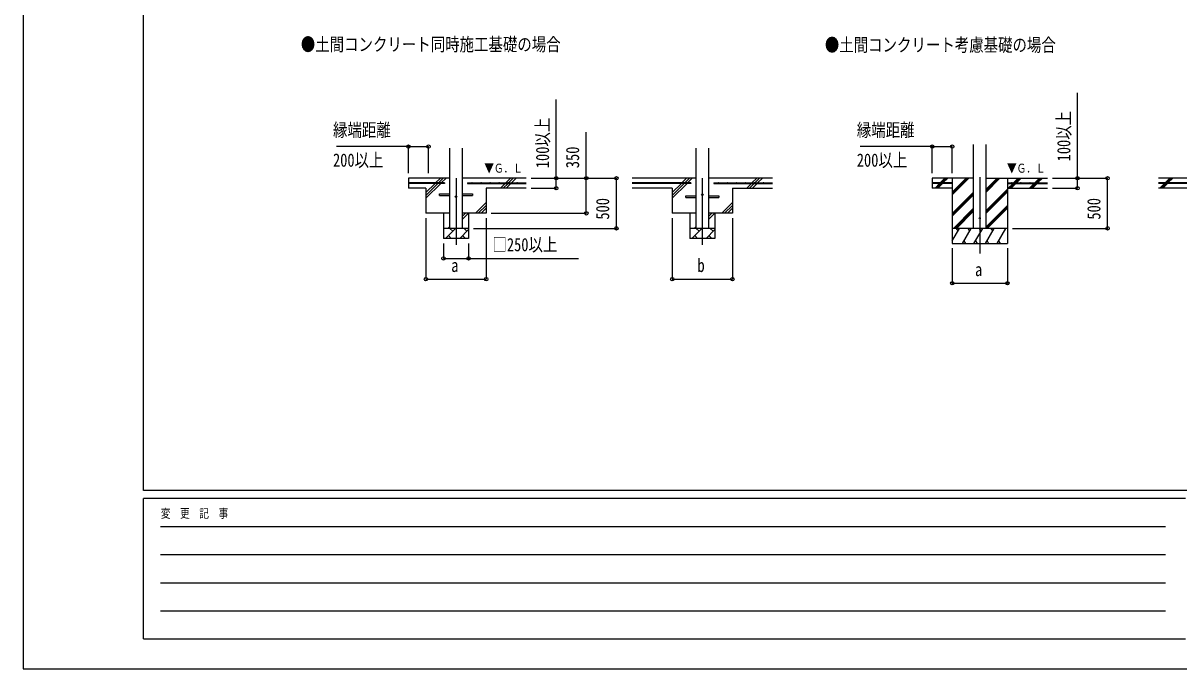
# Model space of a CAD drawing. Units: millimetres, scale not verified. Extents: x -16820 to 16820, y -11880 to 11880.
# Drawn here: x -16820 to -5287, y -11880 to -5438 of the extents above; entities that cross this region are included whole.
import ezdxf
from ezdxf.enums import TextEntityAlignment as Align

# ---------------------------------------------------------------- set-up
doc = ezdxf.new("R2010")
doc.units = ezdxf.units.MM
doc.header["$LTSCALE"] = 50
for name, color, linetype in [('0-2_USER1', 3, 'Continuous'), ('0-4_YKK_12', 2, 'Continuous'), ('0-5_YKK_13', 4, 'Continuous'), ('0-6_YKK_A1', 4, 'Continuous'), ('0-7_YKK_D', 6, 'Continuous'), ('0-8_YKK_ZWAK', 7, 'Continuous')]:
    doc.layers.add(name, color=color, linetype=linetype)
doc.styles.add('ＭＳ ゴシック', font='')
doc.styles.get('ＭＳ ゴシック').set_extended_font_data('MS Gothic')

msp = doc.modelspace()

# ---------------------------------------------------------------- linework, layer by layer
at = {"layer": '0-4_YKK_12'}
for p, q in [((-12499.92, -6985), (-12499.92, -7650.95)), ((-10042.53, -6985), (-10042.53, -7650.95)), ((-7273.01, -6975.79), (-7273.01, -7735))]:
    msp.add_line(p, q, dxfattribs=at)
at = {"layer": '0-5_YKK_13'}
for p, q in [((-12664.92, -7142), (-12562.42, -7142)), ((-12664.92, -7158), (-12664.92, -7142)), ((-12437.42, -7142), (-12334.92, -7142)), ((-12334.92, -7142), (-12334.92, -7158)), ((-12664.92, -7158), (-12562.42, -7158)), ((-12437.42, -7158), (-12334.92, -7158)), ((-10207.53, -7162), (-10105.03, -7162)), ((-10207.53, -7178), (-10207.53, -7162)), ((-10207.53, -7178), (-10105.03, -7178)), ((-9980.03, -7162), (-9877.53, -7162)), ((-9980.03, -7178), (-9877.53, -7178)), ((-9877.53, -7162), (-9877.53, -7178))]:
    msp.add_line(p, q, dxfattribs=at)
for centre, radius in [((-10042.53, -7150), 8), ((-12499.92, -7170), 8), ((-7273.01, -7385), 5)]:
    msp.add_circle(centre, radius, dxfattribs=at)
at = {"layer": '0-6_YKK_A1'}
for p, q in [((-12562.42, -7485), (-12562.42, -6685)), ((-12437.42, -6685), (-12437.42, -7485)), ((-10105.03, -7485), (-10105.03, -6685)), ((-9980.03, -6685), (-9980.03, -7485)), ((-7335.51, -7485), (-7335.51, -6649.65)), ((-7210.51, -7485), (-7210.51, -6649.65)), ((-12562.42, -6985), (-12974.92, -6985)), ((-12974.92, -6985), (-12974.92, -7085)), ((-12614.92, -7032.5), (-12974.92, -7032.5)), ((-12703.99, -7032.5), (-12656.49, -6985)), ((-12675.71, -7032.5), (-12628.21, -6985)), ((-12647.42, -7032.5), (-12599.92, -6985)), ((-12614.92, -7032.5), (-12614.92, -7037.5)), ((-11799.92, -6985), (-12437.42, -6985)), ((-12384.92, -7032.5), (-11799.92, -7032.5)), ((-12384.92, -7032.5), (-12384.92, -7037.5)), ((-12003.99, -7032.5), (-11956.49, -6985)), ((-11975.71, -7032.5), (-11928.21, -6985)), ((-11947.42, -7032.5), (-11899.92, -6985)), ((-10105.03, -6985), (-10742.53, -6985)), ((-10157.53, -7032.5), (-10742.53, -7032.5)), ((-10246.6, -7032.5), (-10199.1, -6985)), ((-10218.32, -7032.5), (-10170.82, -6985)), ((-10190.03, -7032.5), (-10142.53, -6985)), ((-10157.53, -7032.5), (-10157.53, -7037.5)), ((-9342.53, -6985), (-9980.03, -6985)), ((-9927.53, -7032.5), (-9342.53, -7032.5)), ((-9927.53, -7032.5), (-9927.53, -7037.5)), ((-9546.6, -7032.5), (-9499.1, -6985)), ((-9518.32, -7032.5), (-9470.82, -6985)), ((-9490.03, -7032.5), (-9442.53, -6985)), ((-7548.01, -7032.5), (-7748.01, -7032.5)), ((-7669.04, -7032.5), (-7621.54, -6985)), ((-7654.9, -7032.5), (-7607.4, -6985)), ((-7640.76, -7032.5), (-7593.26, -6985)), ((-7548.01, -6985), (-7548.01, -7635)), ((-7548.01, -7151.88), (-7381.13, -6985)), ((-7548.01, -7137.74), (-7395.27, -6985)), ((-7548.01, -7123.6), (-7409.41, -6985)), ((-7548.01, -7032.5), (-7548.01, -7037.5)), ((-7210.51, -7122.75), (-7072.76, -6985)), ((-7210.51, -7108.61), (-7086.9, -6985)), ((-7210.51, -7094.46), (-7101.04, -6985)), ((-7210.51, -6985), (-6598.01, -6985)), ((-6998.01, -6985), (-6998.01, -7635)), ((-6998.01, -7032.5), (-6598.01, -7032.5)), ((-6998.01, -7032.5), (-6998.01, -7037.5)), ((-6936.41, -7032.5), (-6888.91, -6985)), ((-6922.27, -7032.5), (-6874.77, -6985)), ((-6908.13, -7032.5), (-6860.63, -6985)), ((-6724.28, -7032.5), (-6676.78, -6985)), ((-6710.14, -7032.5), (-6662.64, -6985)), ((-6695.99, -7032.5), (-6648.49, -6985)), ((-4878.12, -6985), (-5490.62, -6985)), ((-5090.62, -7032.5), (-5490.62, -7032.5)), ((-5423.79, -7032.5), (-5376.29, -6985)), ((-5409.64, -7032.5), (-5407.98, -7030.83)), ((-5404.79, -7027.64), (-5362.14, -6985)), ((-5395.5, -7032.5), (-5348, -6985)), ((-12614.92, -7037.5), (-12974.92, -7037.5)), ((-12799.92, -7085), (-12974.92, -7085)), ((-12799.92, -7185), (-12652.42, -7037.5)), ((-12799.92, -7128.43), (-12708.99, -7037.5)), ((-12799.92, -7156.72), (-12680.71, -7037.5)), ((-12799.92, -7085), (-12799.92, -7335)), ((-12384.92, -7037.5), (-11799.92, -7037.5)), ((-11799.92, -7085), (-12199.92, -7085)), ((-12199.92, -7085), (-12199.92, -7335)), ((-12056.49, -7085), (-12008.99, -7037.5)), ((-12028.21, -7085), (-11980.71, -7037.5)), ((-11999.92, -7085), (-11952.42, -7037.5)), ((-10157.53, -7037.5), (-10742.53, -7037.5)), ((-10342.53, -7085), (-10742.53, -7085)), ((-10342.53, -7185), (-10195.03, -7037.5)), ((-10342.53, -7128.43), (-10251.6, -7037.5)), ((-10342.53, -7156.72), (-10223.32, -7037.5)), ((-10342.53, -7085), (-10342.53, -7335)), ((-9927.53, -7037.5), (-9342.53, -7037.5)), ((-9742.53, -7085), (-9742.53, -7335)), ((-9742.53, -7085), (-9342.53, -7085)), ((-9599.1, -7085), (-9551.6, -7037.5)), ((-9570.82, -7085), (-9523.32, -7037.5)), ((-9542.53, -7085), (-9495.03, -7037.5)), ((-7548.01, -7037.5), (-7748.01, -7037.5)), ((-7548.01, -7085), (-7748.01, -7085)), ((-7720.14, -7083.6), (-7674.04, -7037.5)), ((-7707.4, -7085), (-7659.9, -7037.5)), ((-7693.26, -7085), (-7645.76, -7037.5)), ((-7548.01, -7335.73), (-7335.51, -7123.23)), ((-7548.01, -7349.87), (-7335.51, -7137.37)), ((-7210.51, -7306.59), (-6998.01, -7094.1)), ((-7210.51, -7320.74), (-6998.01, -7108.24)), ((-7210.51, -7334.88), (-6998.01, -7122.38)), ((-6998.01, -7037.5), (-6598.01, -7037.5)), ((-6998.01, -7085), (-6598.01, -7085)), ((-6988.91, -7085), (-6941.41, -7037.5)), ((-6974.77, -7085), (-6927.27, -7037.5)), ((-6960.63, -7085), (-6913.13, -7037.5)), ((-6776.78, -7085), (-6729.28, -7037.5)), ((-6762.64, -7085), (-6715.14, -7037.5)), ((-6748.49, -7085), (-6700.99, -7037.5)), ((-5090.62, -7037.5), (-5490.62, -7037.5)), ((-5090.62, -7085), (-5490.62, -7085)), ((-5476.29, -7085), (-5428.79, -7037.5)), ((-5462.14, -7085), (-5414.64, -7037.5)), ((-5448, -7085), (-5400.5, -7037.5)), ((-12306.49, -7335), (-12199.92, -7228.43)), ((-12278.21, -7335), (-12199.92, -7256.72)), ((-9849.1, -7335), (-9742.53, -7228.43)), ((-9820.82, -7335), (-9742.53, -7256.72)), ((-7548.01, -7364.01), (-7335.51, -7151.51)), ((-7210.51, -7468.72), (-6998.01, -7256.23)), ((-12562.42, -7335), (-12799.92, -7335)), ((-12624.92, -7335), (-12624.92, -7585)), ((-12437.42, -7396.67), (-12375.75, -7335)), ((-12437.42, -7368.38), (-12404.04, -7335)), ((-12199.92, -7335), (-12437.42, -7335)), ((-12374.92, -7335), (-12374.92, -7585)), ((-12249.92, -7335), (-12199.92, -7285)), ((-10105.03, -7335), (-10342.53, -7335)), ((-10167.53, -7335), (-10167.53, -7585)), ((-9980.03, -7396.67), (-9918.36, -7335)), ((-9980.03, -7368.38), (-9946.65, -7335)), ((-9742.53, -7335), (-9980.03, -7335)), ((-9917.53, -7335), (-9917.53, -7585)), ((-9792.53, -7335), (-9742.53, -7285)), ((-7535.15, -7485), (-7335.51, -7285.36)), ((-7521.01, -7485), (-7335.51, -7299.5)), ((-7506.86, -7485), (-7335.51, -7313.64)), ((-7210.51, -7482.87), (-6998.01, -7270.37)), ((-7198.5, -7485), (-6998.01, -7284.51)), ((-12374.92, -7485), (-12624.92, -7485)), ((-12604.18, -7585), (-12504.18, -7485)), ((-12582.32, -7485), (-12562.42, -7465.1)), ((-12532.74, -7513.55), (-12561.29, -7485)), ((-12391.32, -7513.55), (-12419.87, -7485)), ((-9917.53, -7485), (-10167.53, -7485)), ((-10146.8, -7585), (-10046.8, -7485)), ((-10124.93, -7485), (-10105.03, -7465.1)), ((-10075.35, -7513.55), (-10103.9, -7485)), ((-9933.93, -7513.55), (-9962.48, -7485)), ((-6998.01, -7485), (-7548.01, -7485)), ((-7548.01, -7610.45), (-7475.58, -7485)), ((-7490.58, -7510.98), (-7505.58, -7485)), ((-7446.71, -7635), (-7360.11, -7485)), ((-7375.11, -7510.98), (-7390.11, -7485)), ((-7331.24, -7635), (-7244.64, -7485)), ((-7259.64, -7510.98), (-7274.64, -7485)), ((-7215.77, -7635), (-7129.17, -7485)), ((-7144.17, -7510.98), (-7159.17, -7485)), ((-7100.3, -7635), (-7013.7, -7485)), ((-7043.7, -7485), (-7043.7, -7485)), ((-12374.92, -7585), (-12624.92, -7585)), ((-12575.63, -7556.45), (-12547.08, -7585)), ((-12462.76, -7585), (-12374.92, -7497.16)), ((-12434.21, -7556.45), (-12405.66, -7585)), ((-9917.53, -7585), (-10167.53, -7585)), ((-10118.24, -7556.45), (-10089.69, -7585)), ((-10005.37, -7585), (-9917.53, -7497.16)), ((-9976.82, -7556.45), (-9948.27, -7585)), ((-7431.71, -7609.02), (-7416.71, -7635)), ((-7316.24, -7609.02), (-7301.24, -7635)), ((-7200.77, -7609.02), (-7185.77, -7635)), ((-7085.3, -7609.02), (-7070.3, -7635)), ((-7548.01, -7635), (-6998.01, -7635))]:
    msp.add_line(p, q, dxfattribs=at)
msp.add_lwpolyline([(-7335.51, -6985), (-7748.01, -6985), (-7748.01, -7085)], dxfattribs=at)
for centre in [(-12929.92, -7030), (-12839.92, -7030), (-12749.92, -7030), (-12659.92, -7030), (-12339.92, -7030), (-12249.92, -7030), (-12159.92, -7030), (-12069.92, -7030), (-11979.92, -7030), (-11889.92, -7030), (-10652.53, -7030), (-10562.53, -7030), (-10472.53, -7030), (-10382.53, -7030), (-10292.53, -7030), (-10202.53, -7030), (-9882.53, -7030), (-9792.53, -7030), (-9702.53, -7030), (-9612.53, -7030), (-9522.53, -7030), (-9432.53, -7030), (-7683.01, -7030), (-7593.01, -7030), (-6953.01, -7030), (-6863.01, -7030), (-6773.01, -7030), (-6683.01, -7030), (-5405.62, -7030), (-5315.62, -7030)]:
    msp.add_circle(centre, 2.5, dxfattribs=at)
at = {"layer": '0-7_YKK_D'}
for p, q in [((-12974.92, -6669.74), (-13692.73, -6669.74)), ((-12974.92, -6935), (-12974.92, -6668.74)), ((-12974.92, -6669.74), (-12774.92, -6669.74)), ((-12774.92, -6935), (-12774.92, -6668.74)), ((-7748.01, -6669.74), (-8465.81, -6669.74)), ((-7748.01, -6935), (-7748.01, -6668.74)), ((-7748.01, -6669.74), (-7548.01, -6669.74)), ((-7548.01, -6935), (-7548.01, -6668.74)), ((-11749.92, -6985), (-11498.92, -6985)), ((-11749.92, -6985), (-10898.92, -6985)), ((-11749.92, -6985), (-11198.92, -6985)), ((-10899.92, -7485), (-10899.92, -6985)), ((-6548.01, -6985), (-5997.01, -6985)), ((-6548.01, -6985), (-6297.01, -6985)), ((-5998.01, -7485), (-5998.01, -6985)), ((-11749.92, -7085), (-11498.92, -7085)), ((-6548.01, -7085), (-6297.01, -7085)), ((-12149.92, -7335), (-11198.92, -7335)), ((-12799.92, -7385), (-12799.92, -7992.96)), ((-12324.92, -7485), (-10898.92, -7485)), ((-12198.92, -7385), (-12198.92, -7992.96)), ((-10342.53, -7385), (-10342.53, -7992.96)), ((-9742.53, -7385), (-9742.53, -7992.96)), ((-6948.01, -7485), (-5997.01, -7485)), ((-12624.92, -7635), (-12624.92, -7786)), ((-12374.92, -7635), (-12374.92, -7786)), ((-7548.01, -7683.25), (-7548.01, -8034.25)), ((-6998.01, -7683.25), (-6998.01, -8034.25)), ((-12799.92, -7991.96), (-12198.92, -7991.96)), ((-10342.53, -7991.96), (-9742.53, -7991.96)), ((-7548.01, -8033.25), (-6998.01, -8033.25))]:
    msp.add_line(p, q, dxfattribs=at)
for points in [[(-11499.92, -7085), (-11499.92, -6985), (-11499.92, -6200.2)], [(-6298.01, -7085), (-6298.01, -6985), (-6298.01, -6132.2)], [(-11199.92, -7335), (-11199.92, -6985), (-11199.92, -6526.6)], [(-12624.92, -7785), (-12374.92, -7785), (-11278.79, -7785)]]:
    msp.add_lwpolyline(points, dxfattribs=at)
for centre in [(-12974.92, -6669.74), (-12774.92, -6669.74), (-7748.01, -6669.74), (-7548.01, -6669.74), (-11499.92, -6985), (-11199.92, -6985), (-10899.92, -6985), (-6298.01, -6985), (-5998.01, -6985), (-11499.92, -7085), (-6298.01, -7085), (-11199.92, -7335), (-10899.92, -7485), (-5998.01, -7485), (-12624.92, -7785), (-12374.92, -7785), (-12799.92, -7991.96), (-12198.92, -7991.96), (-10342.53, -7991.96), (-9742.53, -7991.96), (-7548.01, -8033.25), (-6998.01, -8033.25)]:
    msp.add_circle(centre, 17, dxfattribs=at)
at = {"layer": '0-8_YKK_ZWAK'}
for p, q in [((-15619.92, -10100), (-15619.92, 11100)), ((15580.08, -10100), (-15619.92, -10100)), ((-5219.92, -10180), (-15619.92, -10180)), ((-15619.92, -11580), (-15619.92, -10180)), ((-15449.92, -10460), (-5419.92, -10460)), ((-15449.92, -10740), (-5419.92, -10740)), ((-15449.92, -11020), (-5419.92, -11020)), ((-15449.92, -11300), (-5419.92, -11300)), ((-15619.92, -11580), (-5219.92, -11580))]:
    msp.add_line(p, q, dxfattribs=at)
msp.add_lwpolyline([(-16820, -11880), (16820, -11880), (16820, 11880), (-16820, 11880)], close=True, dxfattribs=at)

# ---------------------------------------------------------------- texts
at = {"layer": '0-2_USER1', "style": 'ＭＳ ゴシック', "width": 0.8}
for s, p in [('●土間コンクリート同時施工基礎の場合', (-14048.9, -5755.08)), ('●土間コンクリート考慮基礎の場合', (-8819.49, -5760.65))]:
    msp.add_text(s, height=132, dxfattribs=at).set_placement(p, align=Align.BOTTOM_LEFT)
at = {"layer": '0-6_YKK_A1', "style": 'ＭＳ ゴシック', "width": 0.8}
for p in [(-12217.77, -6956.55), (-7001.88, -6956.55)]:
    msp.add_text('▼Ｇ．Ｌ', height=87.98, dxfattribs=at).set_placement(p, align=Align.BOTTOM_LEFT)
at = {"layer": '0-7_YKK_D', "style": 'ＭＳ ゴシック', "width": 0.8}
for s, p in [('100以上', (-6330.01, -6817)), ('100以上', (-11531.92, -6885)), ('350', (-11231.92, -6885)), ('500', (-10931.92, -7398.2)), ('500', (-6030.01, -7398.2))]:
    msp.add_text(s, height=132, rotation=90, dxfattribs=at).set_placement(p, align=Align.BOTTOM_LEFT)
for s, p in [('縁端距離', (-13727.72, -6609.74)), ('縁端距離', (-8500.81, -6609.74)), ('200以上', (-13727.72, -6909.74)), ('200以上', (-8500.81, -6909.74)), ('□250以上', (-12136.39, -7753)), ('a', (-12547.92, -7959.96)), ('b', (-10090.53, -7959.96)), ('a', (-7321.01, -8001.25))]:
    msp.add_text(s, height=132, dxfattribs=at).set_placement(p, align=Align.BOTTOM_LEFT)
at = {"layer": '0-8_YKK_ZWAK', "style": 'ＭＳ ゴシック', "width": 0.8}
msp.add_text('変  更  記  事', height=87.98, dxfattribs=at).set_placement((-15445.24, -10400), align=Align.BOTTOM_LEFT)

doc.saveas('drawing.dxf')
